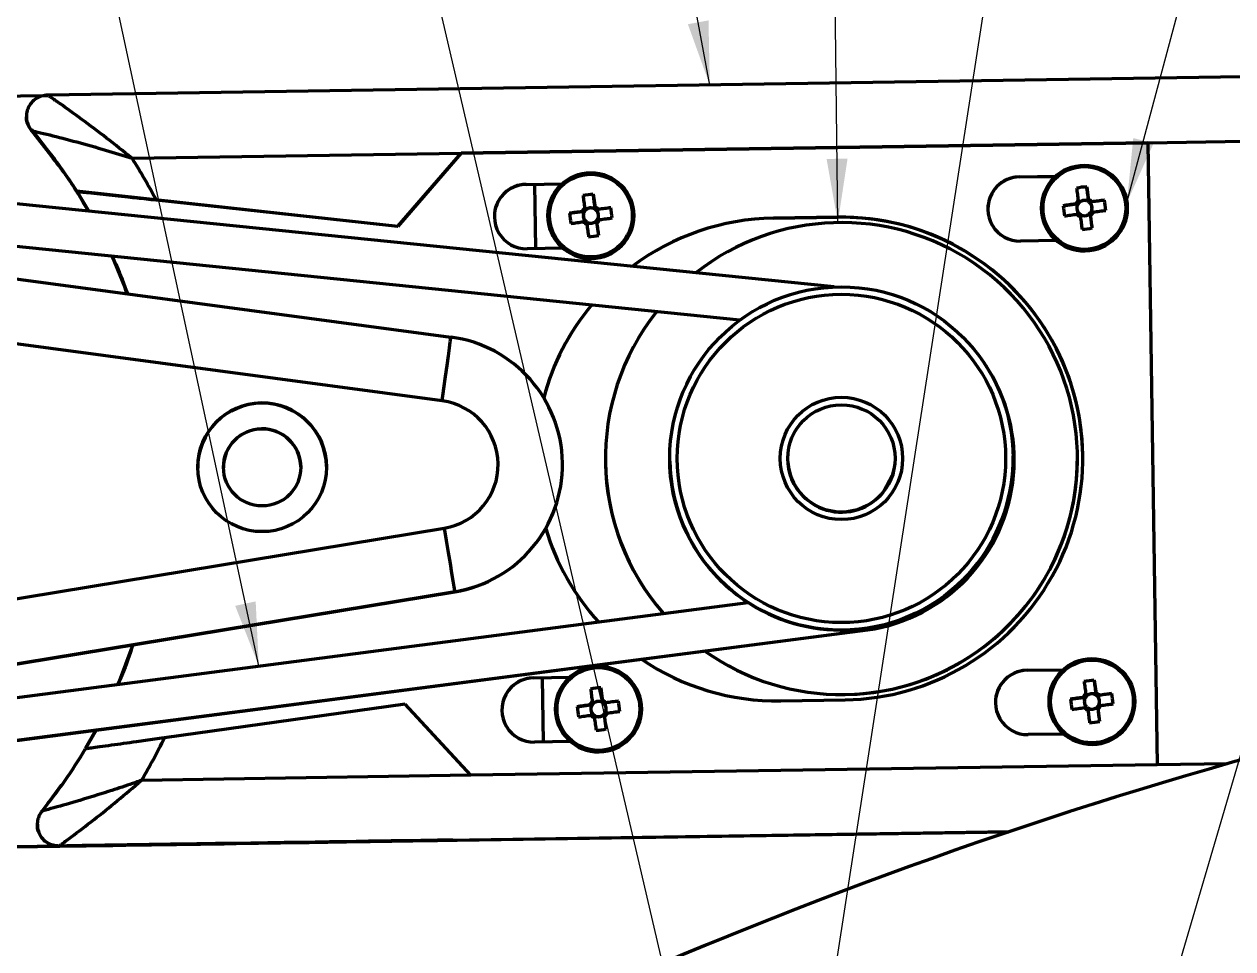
# Model space of a CAD drawing. Header units: millimetres. Extents: x -419 to 9215, y 1224 to 3301.
# Drawn here: x -194.7 to -132.1, y 1891.9 to 1939.8 of the extents above; entities that cross this region are included whole.
import ezdxf

# ---------------------------------------------------------------- set-up
doc = ezdxf.new("R2010")
doc.units = ezdxf.units.MM
doc.layers.add('0.3mm', color=240, linetype='Continuous', lineweight=30)
doc.layers.add('0.7mm', color=7, linetype='Continuous', lineweight=70)
doc.styles.get("Standard").update_dxf_attribs({"font": 'arial.ttf'})
doc.dimstyles.new('SLDDIMSTYLE0', dxfattribs={"dimtxt": 0.18, "dimasz": 3.302, "dimexe": 0, "dimexo": 0.0625, "dimgap": 0, "dimtad": 0, "dimtih": 1, "dimtoh": 1, "dimdec": 0, "dimrnd": 1e-09, "dimzin": 0, "dimdsep": 46, "dimtxsty": 'Standard', "dimsah": 1, "dimcen": 0.09, "dimadec": 0, "dimazin": 0, "dimtfac": 3.302, "dimtdec": 0, "dimtofl": 0, "dimtmove": 0, "dimatfit": 3, "dimfxl": 1, "dimfrac": 2, "dimtolj": 1, "dimtzin": 0, "dimarcsym": 0})

msp = doc.modelspace()

# ---------------------------------------------------------------- linework, layer by layer
at = {"layer": '0.7mm', "color": 7, "linetype": 'Continuous', "lineweight": 70}
for p, q in [((-124.922, 1937.145), (-193.506, 1936.097)), ((-207.211, 1935.877), (-193.506, 1936.086)), ((-194.6, 1934.969), (-194.6, 1934.968)), ((-194.6, 1934.959), (-194.6, 1934.958)), ((-194.34, 1934.337), (-193.275, 1932.949)), ((-194.331, 1934.251), (-194.33, 1934.269)), ((-194.331, 1934.26), (-194.331, 1934.261)), ((-194.331, 1934.25), (-194.331, 1934.251)), ((-136.536, 1933.635), (-124.871, 1933.813)), ((-172.088, 1933.091), (-136.536, 1933.635)), ((-136.536, 1933.634), (-172.088, 1933.09)), ((-136.536, 1933.635), (-136.044, 1901.417)), ((-193.275, 1932.949), (-193.127, 1932.757)), ((-189.131, 1932.831), (-172.088, 1933.091)), ((-175.363, 1929.303), (-172.088, 1933.091)), ((-172.088, 1933.09), (-175.363, 1929.302)), ((-172.088, 1933.09), (-172.088, 1933.091)), ((-152.778, 1926.163), (-213.681, 1932.354)), ((-168.729, 1931.474), (-166.866, 1931.503)), ((-168.729, 1931.473), (-166.868, 1931.501)), ((-168.729, 1931.474), (-168.729, 1931.473)), ((-168.285, 1931.48), (-168.234, 1928.148)), ((-143.177, 1931.865), (-141.314, 1931.894)), ((-143.177, 1931.864), (-141.315, 1931.892)), ((-143.177, 1931.865), (-143.177, 1931.864)), ((-139.697, 1931.354), (-139.604, 1930.662)), ((-175.363, 1929.302), (-191.994, 1931.119)), ((-191.994, 1931.119), (-191.994, 1931.119)), ((-191.994, 1931.119), (-191.366, 1930.086)), ((-165.249, 1930.963), (-165.157, 1930.271)), ((-187.881, 1930.671), (-175.363, 1929.303)), ((-166.475, 1929.981), (-165.783, 1930.073)), ((-165.783, 1930.073), (-165.695, 1930.085)), ((-165.783, 1930.073), (-165.762, 1929.915)), ((-165.528, 1930.221), (-165.685, 1930.2)), ((-165.157, 1930.271), (-165.314, 1930.25)), ((-165.157, 1930.271), (-165.145, 1930.183)), ((-165.117, 1930.162), (-165.029, 1930.174)), ((-164.338, 1930.266), (-165.029, 1930.174)), ((-165.008, 1930.016), (-165.029, 1930.174)), ((-142.04, 1930.216), (-142.04, 1930.216)), ((-140.922, 1930.372), (-140.23, 1930.464)), ((-140.23, 1930.464), (-140.142, 1930.475)), ((-140.23, 1930.464), (-140.209, 1930.306)), ((-140.181, 1930.093), (-140.16, 1929.935)), ((-139.975, 1930.612), (-140.133, 1930.591)), ((-139.604, 1930.662), (-139.762, 1930.641)), ((-139.604, 1930.662), (-139.592, 1930.574)), ((-139.565, 1930.553), (-139.477, 1930.564)), ((-138.785, 1930.657), (-139.477, 1930.564)), ((-139.456, 1930.407), (-139.477, 1930.564)), ((-139.406, 1930.036), (-139.427, 1930.193)), ((-137.596, 1930.284), (-137.596, 1930.284)), ((-157.664, 1924.444), (-209.41, 1929.704)), ((-157.666, 1924.443), (-209.404, 1929.702)), ((-167.593, 1929.825), (-167.593, 1929.825)), ((-165.733, 1929.702), (-165.712, 1929.544)), ((-165.585, 1929.447), (-165.427, 1929.468)), ((-165.214, 1929.497), (-165.056, 1929.518)), ((-165.068, 1929.605), (-165.056, 1929.518)), ((-164.964, 1928.826), (-165.056, 1929.518)), ((-164.959, 1929.645), (-164.98, 1929.802)), ((-163.149, 1929.893), (-163.149, 1929.893)), ((-152.59, 1929.777), (-155.923, 1929.726)), ((-155.923, 1929.724), (-152.59, 1929.775)), ((-155.923, 1929.726), (-155.923, 1929.724)), ((-152.59, 1929.777), (-152.59, 1929.775)), ((-140.032, 1929.838), (-139.875, 1929.859)), ((-139.661, 1929.887), (-139.504, 1929.908)), ((-139.515, 1929.996), (-139.504, 1929.908)), ((-139.411, 1929.217), (-139.504, 1929.908)), ((-175.363, 1929.302), (-175.363, 1929.303)), ((-141.262, 1928.561), (-143.126, 1928.532)), ((-202.918, 1927.622), (-172.623, 1923.567)), ((-190.158, 1927.745), (-189.36, 1925.807)), ((-166.815, 1928.17), (-168.678, 1928.141)), ((-173.066, 1920.264), (-203.27, 1924.307)), ((-160.334, 1921.29), (-160.334, 1921.29)), ((-155.177, 1917.24), (-155.162, 1917.573)), ((-166.842, 1917.057), (-166.842, 1917.061)), ((-164.62, 1917.09), (-164.62, 1917.09)), ((-161.287, 1917.147), (-161.287, 1917.144)), ((-155.177, 1917.24), (-155.177, 1917.24)), ((-149.622, 1917.325), (-149.622, 1917.325)), ((-143.511, 1917.416), (-143.511, 1917.418)), ((-143.486, 1916.399), (-143.451, 1917.326)), ((-143.451, 1917.326), (-143.451, 1917.328)), ((-140.178, 1917.463), (-140.178, 1917.464)), ((-143.486, 1916.401), (-143.486, 1916.399)), ((-203.031, 1908.707), (-172.965, 1913.671)), ((-172.422, 1910.382), (-202.579, 1905.402)), ((-202.579, 1905.398), (-172.422, 1910.378)), ((-172.422, 1910.378), (-172.422, 1910.382)), ((-210.225, 1902.948), (-157.238, 1909.824)), ((-212.958, 1900.37), (-151.049, 1908.404)), ((-212.958, 1900.368), (-151.049, 1908.402)), ((-151.049, 1908.404), (-151.049, 1908.402)), ((-189.081, 1907.627), (-189.849, 1905.592)), ((-142.786, 1906.313), (-140.923, 1906.341)), ((-142.786, 1906.311), (-140.925, 1906.339)), ((-142.786, 1906.313), (-142.786, 1906.311)), ((-168.339, 1905.922), (-166.476, 1905.95)), ((-168.339, 1905.92), (-166.477, 1905.949)), ((-168.339, 1905.922), (-168.339, 1905.92)), ((-167.894, 1905.927), (-167.843, 1902.596)), ((-139.306, 1905.801), (-139.214, 1905.109)), ((-164.858, 1905.411), (-164.766, 1904.718)), ((-152.212, 1905.056), (-152.212, 1905.056)), ((-139.585, 1905.06), (-139.742, 1905.038)), ((-139.214, 1905.109), (-139.371, 1905.088)), ((-139.214, 1905.109), (-139.202, 1905.021)), ((-138.394, 1905.105), (-139.086, 1905.012)), ((-174.985, 1904.559), (-187.455, 1902.81)), ((-171.595, 1900.873), (-174.985, 1904.559)), ((-166.084, 1904.428), (-165.392, 1904.52)), ((-165.392, 1904.52), (-165.304, 1904.532)), ((-165.392, 1904.52), (-165.371, 1904.363)), ((-165.137, 1904.669), (-165.295, 1904.648)), ((-164.766, 1904.718), (-164.924, 1904.697)), ((-164.766, 1904.718), (-164.754, 1904.631)), ((-164.727, 1904.609), (-164.639, 1904.621)), ((-163.947, 1904.714), (-164.639, 1904.621)), ((-164.618, 1904.464), (-164.639, 1904.621)), ((-155.541, 1904.728), (-152.208, 1904.779)), ((-141.65, 1904.663), (-141.65, 1904.663)), ((-140.531, 1904.819), (-139.84, 1904.911)), ((-139.84, 1904.911), (-139.752, 1904.923)), ((-139.84, 1904.911), (-139.818, 1904.754)), ((-139.79, 1904.54), (-139.769, 1904.382)), ((-139.174, 1905), (-139.086, 1905.012)), ((-139.125, 1904.444), (-139.113, 1904.356)), ((-139.065, 1904.854), (-139.086, 1905.012)), ((-139.016, 1904.483), (-139.037, 1904.641)), ((-137.206, 1904.731), (-137.206, 1904.731)), ((-167.202, 1904.273), (-167.202, 1904.272)), ((-165.343, 1904.149), (-165.321, 1903.992)), ((-165.194, 1903.894), (-165.037, 1903.915)), ((-164.823, 1903.944), (-164.665, 1903.965)), ((-164.677, 1904.053), (-164.665, 1903.965)), ((-164.573, 1903.274), (-164.665, 1903.965)), ((-164.568, 1904.092), (-164.589, 1904.25)), ((-162.758, 1904.34), (-162.758, 1904.341)), ((-139.642, 1904.285), (-139.484, 1904.306)), ((-139.27, 1904.335), (-139.113, 1904.356)), ((-139.021, 1903.664), (-139.113, 1904.356)), ((-191.016, 1903.216), (-191.557, 1902.282)), ((-190.991, 1903.219), (-191.552, 1902.233)), ((-166.424, 1902.617), (-168.288, 1902.589)), ((-140.872, 1903.008), (-142.735, 1902.98)), ((-136.044, 1901.417), (-171.595, 1900.873)), ((-171.595, 1900.873), (-188.639, 1900.612)), ((-194.039, 1898.306), (-194.039, 1898.306)), ((-194.039, 1898.296), (-194.039, 1898.296)), ((-194.039, 1898.296), (-194.037, 1898.239)), ((-201.317, 1897.073), (-143.727, 1897.953)), ((-192.911, 1897.212), (-143.693, 1897.965)), ((-192.911, 1897.202), (-201.316, 1897.074)), ((-192.911, 1897.212), (-192.911, 1897.212)), ((-192.911, 1897.202), (-192.911, 1897.202))]:
    msp.add_line(p, q, dxfattribs=at)
at = {"layer": '0.7mm', "color": 8, "linetype": 'Continuous', "lineweight": 70}
for p, q in [((-193.301, 1932.929), (-194.331, 1934.26)), ((-143.554, 1916.4), (-143.486, 1916.401)), ((-152.357, 1914.505), (-152.357, 1914.505)), ((-151.072, 1908.491), (-151.049, 1908.404)), ((-132.412, 1901.472), (-136.044, 1901.417)), ((-192.807, 1900.37), (-193.792, 1899.012))]:
    msp.add_line(p, q, dxfattribs=at)
at = {"layer": '0.7mm', "color": 7, "linetype": 'Continuous', "lineweight": 70, "flags": 128}
for points in [[(-139.61, 1930.708), (-139.621, 1930.79), (-139.632, 1930.872), (-139.643, 1930.953), (-139.654, 1931.034), (-139.665, 1931.115), (-139.675, 1931.195), (-139.686, 1931.275), (-139.697, 1931.354)], [(-165.778, 1930.893), (-165.767, 1930.813), (-165.757, 1930.734), (-165.746, 1930.654), (-165.735, 1930.573), (-165.724, 1930.492), (-165.713, 1930.41), (-165.703, 1930.329), (-165.692, 1930.247)], [(-165.163, 1930.317), (-165.174, 1930.399), (-165.185, 1930.481), (-165.196, 1930.562), (-165.207, 1930.644), (-165.217, 1930.724), (-165.228, 1930.804), (-165.239, 1930.884), (-165.249, 1930.963)], [(-140.225, 1931.283), (-140.215, 1931.204), (-140.204, 1931.124), (-140.193, 1931.044), (-140.183, 1930.964), (-140.172, 1930.883), (-140.161, 1930.801), (-140.15, 1930.719), (-140.139, 1930.637)], [(-165.829, 1930.067), (-165.911, 1930.056), (-165.992, 1930.045), (-166.074, 1930.035), (-166.155, 1930.024), (-166.236, 1930.013), (-166.316, 1930.002), (-166.395, 1929.992), (-166.475, 1929.981)], [(-164.338, 1930.266), (-164.417, 1930.256), (-164.496, 1930.245), (-164.577, 1930.234), (-164.657, 1930.224), (-164.738, 1930.213), (-164.82, 1930.202), (-164.902, 1930.191), (-164.984, 1930.18)], [(-140.276, 1930.458), (-140.358, 1930.447), (-140.44, 1930.436), (-140.521, 1930.425), (-140.602, 1930.414), (-140.683, 1930.404), (-140.763, 1930.393), (-140.843, 1930.382), (-140.922, 1930.372)], [(-138.785, 1930.657), (-138.864, 1930.647), (-138.944, 1930.636), (-139.024, 1930.625), (-139.105, 1930.614), (-139.186, 1930.604), (-139.267, 1930.593), (-139.349, 1930.582), (-139.431, 1930.571)], [(-139.36, 1930.042), (-139.278, 1930.053), (-139.197, 1930.064), (-139.115, 1930.075), (-139.034, 1930.086), (-138.953, 1930.097), (-138.873, 1930.107), (-138.794, 1930.118), (-138.714, 1930.128)], [(-166.404, 1929.452), (-166.325, 1929.463), (-166.245, 1929.474), (-166.165, 1929.484), (-166.084, 1929.495), (-166.003, 1929.506), (-165.922, 1929.517), (-165.84, 1929.528), (-165.758, 1929.539)], [(-164.964, 1928.826), (-164.974, 1928.905), (-164.985, 1928.985), (-164.996, 1929.065), (-165.006, 1929.146), (-165.017, 1929.227), (-165.028, 1929.308), (-165.039, 1929.39), (-165.05, 1929.472)], [(-164.913, 1929.652), (-164.831, 1929.662), (-164.749, 1929.673), (-164.668, 1929.684), (-164.587, 1929.695), (-164.506, 1929.706), (-164.426, 1929.717), (-164.346, 1929.727), (-164.267, 1929.738)], [(-140.851, 1929.843), (-140.772, 1929.854), (-140.693, 1929.864), (-140.612, 1929.875), (-140.532, 1929.886), (-140.451, 1929.897), (-140.369, 1929.907), (-140.288, 1929.918), (-140.205, 1929.929)], [(-140.026, 1929.792), (-140.015, 1929.71), (-140.004, 1929.628), (-139.993, 1929.547), (-139.983, 1929.466), (-139.972, 1929.385), (-139.961, 1929.305), (-139.95, 1929.225), (-139.94, 1929.146)], [(-139.411, 1929.217), (-139.422, 1929.296), (-139.432, 1929.376), (-139.443, 1929.456), (-139.454, 1929.537), (-139.465, 1929.618), (-139.476, 1929.699), (-139.487, 1929.781), (-139.497, 1929.863)], [(-165.579, 1929.402), (-165.568, 1929.32), (-165.557, 1929.238), (-165.546, 1929.156), (-165.535, 1929.075), (-165.524, 1928.995), (-165.514, 1928.914), (-165.503, 1928.835), (-165.492, 1928.756)], [(-173.066, 1920.264), (-172.979, 1920.909), (-172.896, 1921.528), (-172.82, 1922.1), (-172.753, 1922.6), (-172.698, 1923.011), (-172.657, 1923.316), (-172.632, 1923.504), (-172.623, 1923.567)], [(-149.661, 1916.817), (-149.767, 1916.394), (-150.199, 1915.587)], [(-172.965, 1913.671), (-172.859, 1913.03), (-172.757, 1912.413), (-172.663, 1911.844), (-172.581, 1911.346), (-172.513, 1910.937), (-172.463, 1910.632), (-172.432, 1910.445), (-172.422, 1910.382)], [(-139.835, 1905.731), (-139.824, 1905.652), (-139.813, 1905.572), (-139.803, 1905.492), (-139.792, 1905.411), (-139.781, 1905.33), (-139.77, 1905.249), (-139.759, 1905.167), (-139.748, 1905.085)], [(-139.22, 1905.155), (-139.231, 1905.237), (-139.242, 1905.319), (-139.252, 1905.401), (-139.263, 1905.482), (-139.274, 1905.562), (-139.285, 1905.642), (-139.295, 1905.722), (-139.306, 1905.801)], [(-165.387, 1905.34), (-165.377, 1905.261), (-165.366, 1905.181), (-165.355, 1905.101), (-165.344, 1905.02), (-165.334, 1904.939), (-165.323, 1904.858), (-165.312, 1904.776), (-165.301, 1904.694)], [(-164.772, 1904.765), (-164.783, 1904.847), (-164.794, 1904.928), (-164.805, 1905.01), (-164.816, 1905.091), (-164.827, 1905.172), (-164.837, 1905.252), (-164.848, 1905.331), (-164.858, 1905.411)], [(-138.394, 1905.105), (-138.473, 1905.094), (-138.553, 1905.083), (-138.633, 1905.073), (-138.714, 1905.062), (-138.795, 1905.051), (-138.877, 1905.04), (-138.958, 1905.029), (-139.04, 1905.018)], [(-165.438, 1904.515), (-165.52, 1904.504), (-165.602, 1904.493), (-165.683, 1904.482), (-165.764, 1904.471), (-165.845, 1904.46), (-165.925, 1904.45), (-166.005, 1904.439), (-166.084, 1904.428)], [(-163.947, 1904.714), (-164.026, 1904.703), (-164.106, 1904.693), (-164.186, 1904.682), (-164.267, 1904.671), (-164.348, 1904.66), (-164.429, 1904.649), (-164.511, 1904.639), (-164.593, 1904.628)], [(-139.885, 1904.905), (-139.967, 1904.894), (-140.049, 1904.884), (-140.131, 1904.873), (-140.212, 1904.862), (-140.292, 1904.851), (-140.373, 1904.84), (-140.452, 1904.83), (-140.531, 1904.819)], [(-138.97, 1904.49), (-138.888, 1904.501), (-138.806, 1904.512), (-138.724, 1904.522), (-138.643, 1904.533), (-138.563, 1904.544), (-138.483, 1904.555), (-138.403, 1904.565), (-138.324, 1904.576)], [(-166.013, 1903.9), (-165.934, 1903.91), (-165.854, 1903.921), (-165.774, 1903.932), (-165.694, 1903.942), (-165.613, 1903.953), (-165.531, 1903.964), (-165.449, 1903.975), (-165.367, 1903.986)], [(-165.188, 1903.849), (-165.177, 1903.767), (-165.166, 1903.685), (-165.155, 1903.604), (-165.144, 1903.523), (-165.134, 1903.442), (-165.123, 1903.362), (-165.112, 1903.282), (-165.102, 1903.203)], [(-164.573, 1903.274), (-164.584, 1903.353), (-164.594, 1903.432), (-164.605, 1903.513), (-164.616, 1903.593), (-164.627, 1903.674), (-164.637, 1903.756), (-164.648, 1903.838), (-164.659, 1903.92)], [(-164.522, 1904.099), (-164.44, 1904.11), (-164.358, 1904.121), (-164.277, 1904.132), (-164.196, 1904.142), (-164.115, 1904.153), (-164.035, 1904.164), (-163.955, 1904.175), (-163.876, 1904.185)], [(-140.461, 1904.29), (-140.382, 1904.301), (-140.302, 1904.312), (-140.222, 1904.322), (-140.141, 1904.333), (-140.06, 1904.344), (-139.979, 1904.355), (-139.897, 1904.366), (-139.815, 1904.377)], [(-139.635, 1904.24), (-139.624, 1904.158), (-139.614, 1904.076), (-139.603, 1903.994), (-139.592, 1903.913), (-139.581, 1903.833), (-139.57, 1903.753), (-139.56, 1903.673), (-139.549, 1903.594)], [(-139.021, 1903.664), (-139.031, 1903.743), (-139.042, 1903.823), (-139.052, 1903.903), (-139.063, 1903.984), (-139.074, 1904.065), (-139.085, 1904.146), (-139.096, 1904.228), (-139.107, 1904.31)], [(-193.343, 1897.282), (-193.222, 1897.242), (-192.911, 1897.202)]]:
    msp.add_lwpolyline(points, dxfattribs=at)
at = {"layer": '0.7mm', "color": 7, "linetype": 'Continuous', "lineweight": 70}
for centre, radius in [((-165.371, 1929.859), 2.222), ((-165.371, 1929.859), 2.143), ((-139.818, 1930.25), 2.222), ((-139.818, 1930.25), 2.143), ((-152.399, 1917.282), 8.889), ((-152.399, 1917.283), 8.5), ((-182.396, 1916.824), 3.333), ((-152.399, 1917.283), 3.167), ((-152.399, 1917.283), 2.778), ((-182.396, 1916.823), 2), ((-139.428, 1904.697), 2.222), ((-164.98, 1904.307), 2.222), ((-164.98, 1904.307), 2.143), ((-139.428, 1904.697), 2.143)]:
    msp.add_circle(centre, radius, dxfattribs=at)
for centre, radius, start, end in [((-215.17, 1916.319), 27.499, 32.56303, 40.72809), ((-215.17, 1916.32), 30.832, 27.74021, 32.37919), ((-168.704, 1929.808), 1.667, 90.87598, 270.87599), ((-168.704, 1929.806), 1.667, 90.87598, 180.87598), ((-143.151, 1930.199), 1.667, 90.87598, 270.87599), ((-143.151, 1930.197), 1.667, 90.87598, 180.87598), ((-138.921, 1923.532), 7.86, 95.66275, 99.55106), ((-164.474, 1923.141), 7.86, 95.66275, 99.55106), ((-139.818, 1930.25), 0.503, 39.63476, 65.57905), ((-165.371, 1929.859), 0.503, 129.63476, 155.57905), ((-165.371, 1929.859), 0.395, 145.14456, 171.77482), ((-165.371, 1929.859), 0.395, 140.06925, 145.14456), ((-165.371, 1929.859), 0.395, 113.43899, 140.06925), ((-165.371, 1929.859), 0.395, 81.77482, 113.43899), ((-165.371, 1929.859), 0.395, 55.14456, 81.77482), ((-165.371, 1929.859), 0.503, 39.63476, 65.57905), ((-165.371, 1929.859), 0.395, 50.06925, 55.14456), ((-165.371, 1929.859), 0.395, 23.43899, 50.06925), ((-172.093, 1928.962), 7.864, 5.66369, 9.55012), ((-139.818, 1930.25), 2.222, 180.87599, 0.87598), ((-133.095, 1931.148), 7.865, 185.66394, 189.54987), ((-139.818, 1930.25), 0.503, 129.63476, 155.57905), ((-139.818, 1930.25), 0.395, 171.77482, 203.43899), ((-139.818, 1930.25), 0.395, 145.14456, 171.77482), ((-139.818, 1930.25), 0.395, 203.43899, 230.06925), ((-139.818, 1930.25), 0.395, 140.06925, 145.14456), ((-139.818, 1930.25), 0.395, 113.43899, 140.06925), ((-139.818, 1930.25), 0.395, 81.77482, 113.43899), ((-139.818, 1930.25), 0.395, 55.14456, 81.77482), ((-139.818, 1930.25), 0.395, 50.06925, 55.14456), ((-139.818, 1930.25), 0.395, 23.43899, 50.06925), ((-139.818, 1930.25), 0.395, 325.14456, 351.77482), ((-139.818, 1930.25), 0.395, 351.77482, 23.43899), ((-146.54, 1929.352), 7.864, 5.66369, 9.55012), ((-165.371, 1929.859), 2.222, 180.87599, 0.87598), ((-158.648, 1930.757), 7.865, 185.66394, 189.54987), ((-165.371, 1929.859), 0.395, 171.77482, 203.43899), ((-165.371, 1929.859), 0.503, 219.63476, 245.57905), ((-165.371, 1929.859), 0.395, 203.43899, 230.06925), ((-165.371, 1929.859), 0.395, 230.06925, 235.14456), ((-165.371, 1929.859), 0.395, 235.14456, 261.77482), ((-165.371, 1929.859), 0.395, 261.77482, 293.43899), ((-165.371, 1929.859), 0.395, 293.43899, 320.06925), ((-165.371, 1929.859), 0.395, 320.06925, 325.14456), ((-165.371, 1929.859), 0.503, 309.63476, 335.57905), ((-165.371, 1929.859), 0.395, 325.14456, 351.77482), ((-165.371, 1929.859), 0.395, 351.77482, 23.43899), ((-155.732, 1917.227), 12.5, 90.87598, 126.87695), ((-155.732, 1917.225), 12.5, 90.87598, 126.86669), ((-152.399, 1917.277), 12.222, 270.87598, 128.12531), ((-152.399, 1917.278), 12.5, 270.87598, 90.87599), ((-152.399, 1917.276), 12.5, 0.87599, 90.87599), ((-139.818, 1930.25), 0.503, 219.63476, 245.57905), ((-139.818, 1930.25), 0.395, 230.06925, 235.14456), ((-139.818, 1930.25), 0.395, 235.14456, 261.77482), ((-139.818, 1930.25), 0.395, 261.77482, 293.43899), ((-139.818, 1930.25), 0.395, 293.43899, 320.06925), ((-139.818, 1930.25), 0.395, 320.06925, 325.14456), ((-139.818, 1930.25), 0.503, 309.63476, 335.57905), ((-166.269, 1936.586), 7.869, 275.66488, 279.54893), ((-140.717, 1936.977), 7.869, 275.66488, 279.54893), ((-155.732, 1917.227), 12.5, 140.23363, 165.15886), ((-155.732, 1917.225), 12.5, 140.22525, 165.15394), ((-152.399, 1917.277), 12.222, 141.53324, 221.02131), ((-173.508, 1916.959), 6.667, 279.3757, 82.37627), ((-152.331, 1917.192), 8.881, 354.88972, 33.3515), ((-182.396, 1916.823), 3.333, 0.87599, 180.87598), ((-173.508, 1916.96), 3.333, 279.3757, 82.37627), ((-182.396, 1916.819), 2, 0.87599, 180.87598), ((-173.508, 1916.955), 6.667, 279.3757, 0.87598), ((-152.399, 1917.276), 12.222, 180.87598, 221.01789), ((-152.399, 1917.28), 8.889, 180.87599, 322.39231), ((-152.399, 1917.282), 2.778, 185.52421, 322.39231), ((-152.399, 1917.276), 12.222, 270.87598, 0.87598), ((-152.399, 1917.28), 8.889, 322.39231, 0.87598), ((-152.399, 1917.278), 8.889, 182.70654, 236.99452), ((-152.331, 1917.192), 8.881, 278.3017, 354.88972), ((-152.331, 1917.19), 8.881, 278.3017, 354.88972), ((-155.732, 1917.227), 12.5, 196.57982, 222.27164), ((-152.384, 1917.302), 8.914, 221.61634, 243.14078), ((-152.399, 1917.276), 12.222, 234.63725, 270.87598), ((-152.399, 1917.277), 12.222, 234.64144, 270.87598), ((-155.732, 1917.227), 12.5, 235.83891, 270.87598), ((-142.76, 1904.646), 1.667, 90.87598, 270.87599), ((-142.76, 1904.645), 1.667, 90.87598, 180.87598), ((-168.313, 1904.255), 1.667, 90.87598, 270.87599), ((-168.313, 1904.254), 1.667, 90.87598, 180.87598), ((-138.53, 1897.979), 7.86, 95.66275, 99.55106), ((-164.083, 1897.589), 7.86, 95.66275, 99.55106), ((-139.428, 1904.698), 0.503, 129.63476, 155.57905), ((-139.428, 1904.697), 0.395, 113.43899, 140.06925), ((-139.428, 1904.697), 0.395, 81.77482, 113.43899), ((-139.428, 1904.697), 0.395, 55.14456, 81.77482), ((-139.428, 1904.698), 0.503, 39.63476, 65.57905), ((-139.428, 1904.697), 0.395, 50.06925, 55.14456), ((-146.15, 1903.8), 7.864, 5.66369, 9.55012), ((-158.257, 1905.205), 7.865, 185.66394, 189.54987), ((-164.98, 1904.307), 0.503, 129.63476, 155.57905), ((-164.98, 1904.306), 0.395, 145.14456, 171.77482), ((-164.98, 1904.306), 0.395, 140.06925, 145.14456), ((-164.98, 1904.306), 0.395, 113.43899, 140.06925), ((-164.98, 1904.306), 0.395, 81.77482, 113.43899), ((-164.98, 1904.306), 0.395, 55.14456, 81.77482), ((-164.98, 1904.307), 0.503, 39.63476, 65.57905), ((-164.98, 1904.306), 0.395, 50.06925, 55.14456), ((-164.98, 1904.306), 0.395, 23.43899, 50.06925), ((-164.98, 1904.306), 0.395, 351.77482, 23.43899), ((-171.702, 1903.409), 7.864, 5.66369, 9.55012), ((-139.428, 1904.697), 2.222, 180.87599, 0.87598), ((-132.705, 1905.595), 7.865, 185.66394, 189.54987), ((-139.428, 1904.697), 0.395, 171.77482, 203.43899), ((-139.428, 1904.697), 0.395, 145.14456, 171.77482), ((-139.428, 1904.697), 0.395, 203.43899, 230.06925), ((-139.428, 1904.697), 0.395, 140.06925, 145.14456), ((-139.428, 1904.697), 0.395, 230.06925, 235.14456), ((-139.428, 1904.697), 0.395, 293.43899, 320.06925), ((-139.428, 1904.697), 0.395, 23.43899, 50.06925), ((-139.428, 1904.697), 0.395, 320.06925, 325.14456), ((-139.428, 1904.698), 0.503, 309.63476, 335.57905), ((-139.428, 1904.697), 0.395, 325.14456, 351.77482), ((-139.428, 1904.697), 0.395, 351.77482, 23.43899), ((-63.487, 1659.878), 251.233, 103.56492, 121.90724), ((-164.98, 1904.306), 2.222, 180.87599, 0.87598), ((-164.98, 1904.306), 0.395, 171.77482, 203.43899), ((-164.98, 1904.307), 0.503, 219.63476, 245.57905), ((-164.98, 1904.306), 0.395, 203.43899, 230.06925), ((-164.98, 1904.306), 0.395, 230.06925, 235.14456), ((-164.98, 1904.306), 0.395, 235.14456, 261.77482), ((-164.98, 1904.306), 0.395, 261.77482, 293.43899), ((-164.98, 1904.306), 0.395, 293.43899, 320.06925), ((-164.98, 1904.306), 0.395, 320.06925, 325.14456), ((-164.98, 1904.307), 0.503, 309.63476, 335.57905), ((-164.98, 1904.306), 0.395, 325.14456, 351.77482), ((-139.428, 1904.698), 0.503, 219.63476, 245.57905), ((-139.428, 1904.697), 0.395, 235.14456, 261.77482), ((-139.428, 1904.697), 0.395, 261.77482, 293.43899), ((-165.878, 1911.034), 7.869, 275.66488, 279.54893), ((-140.326, 1911.424), 7.869, 275.66488, 279.54893), ((-215.17, 1916.32), 30.832, 329.37278, 334.01176), ((-215.17, 1916.319), 27.499, 321.02388, 329.18893)]:
    msp.add_arc(centre, radius, start, end, dxfattribs=at)
for centre, major_axis, ratio, start_param, end_param in [((-165.377, 1929.907), (-0.045, 0.346), 0.989574, 5.968699, 6.603832), ((-139.867, 1930.243), (0.347, 0.036), 0.990165, 2.851738, 3.48687), ((-139.825, 1930.298), (-0.045, 0.346), 0.989574, 5.968699, 6.603832), ((-139.77, 1930.256), (0.344, 0.056), 0.990037, 5.938269, 6.573402), ((-165.419, 1929.852), (0.347, 0.036), 0.990165, 2.851738, 3.48687), ((-165.364, 1929.81), (-0.047, 0.345), 0.990658, 2.820582, 3.455715), ((-165.322, 1929.865), (0.344, 0.056), 0.990037, 5.938269, 6.573402), ((-139.812, 1930.201), (-0.047, 0.345), 0.990658, 2.820582, 3.455715), ((-139.434, 1904.745), (-0.045, 0.346), 0.989574, 5.968699, 6.603832), ((-164.987, 1904.355), (-0.045, 0.346), 0.989574, 5.968699, 6.603832), ((-164.932, 1904.313), (0.344, 0.056), 0.990037, 5.938269, 6.573402), ((-139.476, 1904.69), (0.347, 0.036), 0.990165, 2.851738, 3.48687), ((-139.379, 1904.703), (0.344, 0.056), 0.990037, 5.938269, 6.573402), ((-165.029, 1904.3), (0.347, 0.036), 0.990165, 2.851738, 3.48687), ((-164.974, 1904.258), (-0.047, 0.345), 0.990658, 2.820582, 3.455715), ((-139.421, 1904.648), (-0.047, 0.345), 0.990658, 2.820582, 3.455715), ((-197.652, 1897.135), (25.139, 0.384), 0.000194, 0.422464, 1.123092)]:
    msp.add_ellipse(centre, major_axis=major_axis, ratio=ratio, start_param=start_param, end_param=end_param, dxfattribs=at)
at = {"layer": '0.7mm', "color": 8, "linetype": 'Continuous', "lineweight": 70}
for start_param, end_param in [(4.902441, 6.70565), (1.123092, 1.380744)]:
    msp.add_ellipse((-197.652, 1897.135), major_axis=(25.139, 0.384), ratio=0.000194, start_param=start_param, end_param=end_param, dxfattribs=at)
at = {"layer": '0.7mm', "color": 7, "linetype": 'Continuous', "lineweight": 70}
for points in [[(-193.506, 1936.097), (-193.611, 1936.087), (-193.82, 1936.066), (-194.108, 1935.926), (-194.346, 1935.716), (-194.515, 1935.447), (-194.608, 1935.141), (-194.595, 1934.931), (-194.588, 1934.826)], [(-193.792, 1899.022), (-193.851, 1898.935), (-193.969, 1898.761), (-194.05, 1898.45), (-194.032, 1898.241), (-194.023, 1898.136)]]:
    msp.add_open_spline(points, degree=3, dxfattribs=at)
for points, knots in [([(-189.131, 1932.831), (-189.571, 1933.184), (-190.452, 1933.89), (-191.737, 1934.857), (-192.747, 1935.577), (-193.279, 1935.944), (-193.476, 1936.078), (-193.496, 1936.09), (-193.506, 1936.097)], [0, 0, 0, 0, 0.242543, 0.485556, 0.723436, 0.8618, 0.932818, 1, 1, 1, 1]), ([(-194.331, 1934.26), (-194.392, 1934.346), (-194.514, 1934.516), (-194.596, 1934.768), (-194.59, 1934.921), (-194.589, 1934.968)], [0, 0, 0, 0, 0.407318, 0.814637, 1, 1, 1, 1]), ([(-194.331, 1934.261), (-194.321, 1934.258), (-194.301, 1934.253), (-194.082, 1934.2), (-193.44, 1934.05), (-192.212, 1933.737), (-190.74, 1933.325), (-189.7, 1933.013), (-189.185, 1932.848), (-189.131, 1932.831)], [0, 0, 0, 0, 0.063699, 0.131183, 0.283947, 0.528946, 0.764722, 0.975692, 1, 1, 1, 1]), ([(-191.394, 1930.089), (-191.754, 1930.721), (-192.296, 1931.672), (-193.049, 1932.614), (-193.301, 1932.929)], [0, 0, 0, 0, 0.6656419, 1, 1, 1, 1]), ([(-191.994, 1931.119), (-191.978, 1931.117), (-191.945, 1931.111), (-191.681, 1931.079), (-191.249, 1931.036), (-190.49, 1930.956), (-189.499, 1930.846), (-188.539, 1930.745), (-188.05, 1930.69), (-187.881, 1930.671)], [0, 0, 0, 0, 0.108577, 0.226289, 0.355423, 0.497991, 0.747868, 0.913169, 1, 1, 1, 1]), ([(-139.592, 1930.574), (-139.594, 1930.588), (-139.6, 1930.629), (-139.606, 1930.673), (-139.61, 1930.703), (-139.61, 1930.708)], [0, 0, 0, 0, 0.290537, 0.88255, 1, 1, 1, 1]), ([(-165.695, 1930.085), (-165.709, 1930.083), (-165.75, 1930.077), (-165.794, 1930.072), (-165.824, 1930.068), (-165.829, 1930.067)], [0, 0, 0, 0, 0.290537, 0.88255, 1, 1, 1, 1]), ([(-165.692, 1930.247), (-165.691, 1930.242), (-165.687, 1930.212), (-165.681, 1930.168), (-165.676, 1930.126), (-165.674, 1930.113)], [0, 0, 0, 0, 0.11745, 0.709463, 1, 1, 1, 1]), ([(-165.145, 1930.183), (-165.147, 1930.197), (-165.152, 1930.239), (-165.158, 1930.282), (-165.162, 1930.312), (-165.163, 1930.317)], [0, 0, 0, 0, 0.290537, 0.88255, 1, 1, 1, 1]), ([(-164.984, 1930.18), (-164.989, 1930.179), (-165.018, 1930.175), (-165.062, 1930.169), (-165.104, 1930.164), (-165.117, 1930.162)], [0, 0, 0, 0, 0.11745, 0.709463, 1, 1, 1, 1]), ([(-140.142, 1930.475), (-140.156, 1930.474), (-140.198, 1930.468), (-140.241, 1930.463), (-140.271, 1930.459), (-140.276, 1930.458)], [0, 0, 0, 0, 0.290537, 0.88255, 1, 1, 1, 1]), ([(-140.139, 1930.637), (-140.138, 1930.632), (-140.134, 1930.602), (-140.129, 1930.559), (-140.123, 1930.517), (-140.121, 1930.503)], [0, 0, 0, 0, 0.11745, 0.709463, 1, 1, 1, 1]), ([(-139.431, 1930.571), (-139.436, 1930.57), (-139.466, 1930.566), (-139.509, 1930.56), (-139.551, 1930.554), (-139.565, 1930.553)], [0, 0, 0, 0, 0.11745, 0.709463, 1, 1, 1, 1]), ([(-165.758, 1929.539), (-165.753, 1929.539), (-165.723, 1929.543), (-165.68, 1929.549), (-165.638, 1929.554), (-165.624, 1929.556)], [0, 0, 0, 0, 0.11745, 0.709463, 1, 1, 1, 1]), ([(-165.597, 1929.535), (-165.595, 1929.521), (-165.589, 1929.479), (-165.583, 1929.436), (-165.579, 1929.406), (-165.579, 1929.402)], [0, 0, 0, 0, 0.290537, 0.88255, 1, 1, 1, 1]), ([(-165.05, 1929.472), (-165.051, 1929.477), (-165.055, 1929.507), (-165.061, 1929.55), (-165.066, 1929.592), (-165.068, 1929.605)], [0, 0, 0, 0, 0.11745, 0.709463, 1, 1, 1, 1]), ([(-165.047, 1929.633), (-165.033, 1929.635), (-164.991, 1929.641), (-164.948, 1929.647), (-164.918, 1929.651), (-164.913, 1929.652)], [0, 0, 0, 0, 0.290537, 0.88255, 1, 1, 1, 1]), ([(-140.205, 1929.929), (-140.201, 1929.93), (-140.171, 1929.934), (-140.127, 1929.94), (-140.086, 1929.945), (-140.072, 1929.947)], [0, 0, 0, 0, 0.11745, 0.709463, 1, 1, 1, 1]), ([(-140.044, 1929.926), (-140.042, 1929.912), (-140.037, 1929.87), (-140.031, 1929.827), (-140.027, 1929.797), (-140.026, 1929.792)], [0, 0, 0, 0, 0.290537, 0.88255, 1, 1, 1, 1]), ([(-139.497, 1929.863), (-139.498, 1929.868), (-139.502, 1929.898), (-139.508, 1929.941), (-139.514, 1929.982), (-139.515, 1929.996)], [0, 0, 0, 0, 0.11745, 0.709463, 1, 1, 1, 1]), ([(-139.494, 1930.024), (-139.48, 1930.026), (-139.439, 1930.032), (-139.395, 1930.037), (-139.365, 1930.042), (-139.36, 1930.042)], [0, 0, 0, 0, 0.290537, 0.88255, 1, 1, 1, 1]), ([(-189.381, 1925.81), (-189.549, 1926.301), (-189.757, 1926.91), (-190.109, 1927.612), (-190.178, 1927.748)], [0, 0, 0, 0, 0.806293, 1, 1, 1, 1]), ([(-189.098, 1907.624), (-189.252, 1907.123), (-189.45, 1906.485), (-189.793, 1905.748), (-189.867, 1905.59)], [0, 0, 0, 0, 0.7857017, 1, 1, 1, 1]), ([(-139.748, 1905.085), (-139.748, 1905.08), (-139.744, 1905.05), (-139.738, 1905.006), (-139.732, 1904.964), (-139.73, 1904.951)], [0, 0, 0, 0, 0.11745, 0.709463, 1, 1, 1, 1]), ([(-139.202, 1905.021), (-139.204, 1905.035), (-139.209, 1905.077), (-139.215, 1905.12), (-139.219, 1905.15), (-139.22, 1905.155)], [0, 0, 0, 0, 0.290537, 0.88255, 1, 1, 1, 1]), ([(-139.04, 1905.018), (-139.045, 1905.018), (-139.075, 1905.013), (-139.119, 1905.008), (-139.16, 1905.002), (-139.174, 1905)], [0, 0, 0, 0, 0.11745, 0.709463, 1, 1, 1, 1]), ([(-165.304, 1904.532), (-165.318, 1904.53), (-165.36, 1904.525), (-165.403, 1904.519), (-165.433, 1904.515), (-165.438, 1904.515)], [0, 0, 0, 0, 0.290537, 0.88255, 1, 1, 1, 1]), ([(-165.301, 1904.694), (-165.3, 1904.689), (-165.296, 1904.659), (-165.29, 1904.616), (-165.285, 1904.574), (-165.283, 1904.56)], [0, 0, 0, 0, 0.11745, 0.709463, 1, 1, 1, 1]), ([(-164.754, 1904.631), (-164.756, 1904.644), (-164.762, 1904.686), (-164.768, 1904.73), (-164.772, 1904.76), (-164.772, 1904.765)], [0, 0, 0, 0, 0.290537, 0.88255, 1, 1, 1, 1]), ([(-164.593, 1904.628), (-164.598, 1904.627), (-164.628, 1904.623), (-164.671, 1904.617), (-164.713, 1904.611), (-164.727, 1904.609)], [0, 0, 0, 0, 0.11745, 0.709463, 1, 1, 1, 1]), ([(-139.752, 1904.923), (-139.765, 1904.921), (-139.807, 1904.916), (-139.85, 1904.91), (-139.88, 1904.906), (-139.885, 1904.905)], [0, 0, 0, 0, 0.290537, 0.88255, 1, 1, 1, 1]), ([(-139.815, 1904.377), (-139.81, 1904.377), (-139.78, 1904.381), (-139.737, 1904.387), (-139.695, 1904.392), (-139.681, 1904.394)], [0, 0, 0, 0, 0.11745, 0.709463, 1, 1, 1, 1]), ([(-139.107, 1904.31), (-139.107, 1904.315), (-139.111, 1904.345), (-139.117, 1904.388), (-139.123, 1904.43), (-139.125, 1904.444)], [0, 0, 0, 0, 0.11745, 0.709463, 1, 1, 1, 1]), ([(-139.103, 1904.471), (-139.09, 1904.473), (-139.048, 1904.479), (-139.005, 1904.485), (-138.975, 1904.489), (-138.97, 1904.49)], [0, 0, 0, 0, 0.290537, 0.88255, 1, 1, 1, 1]), ([(-165.367, 1903.986), (-165.362, 1903.987), (-165.332, 1903.991), (-165.289, 1903.996), (-165.247, 1904.002), (-165.234, 1904.004)], [0, 0, 0, 0, 0.11745, 0.709463, 1, 1, 1, 1]), ([(-165.206, 1903.982), (-165.204, 1903.969), (-165.198, 1903.927), (-165.193, 1903.884), (-165.189, 1903.854), (-165.188, 1903.849)], [0, 0, 0, 0, 0.290537, 0.88255, 1, 1, 1, 1]), ([(-164.659, 1903.92), (-164.66, 1903.925), (-164.664, 1903.954), (-164.67, 1903.998), (-164.675, 1904.039), (-164.677, 1904.053)], [0, 0, 0, 0, 0.1174505, 0.7094634, 1, 1, 1, 1]), ([(-164.656, 1904.081), (-164.642, 1904.083), (-164.6, 1904.088), (-164.557, 1904.094), (-164.527, 1904.098), (-164.522, 1904.099)], [0, 0, 0, 0, 0.290537, 0.88255, 1, 1, 1, 1]), ([(-139.653, 1904.373), (-139.651, 1904.359), (-139.646, 1904.318), (-139.64, 1904.274), (-139.636, 1904.245), (-139.635, 1904.24)], [0, 0, 0, 0, 0.290537, 0.88255, 1, 1, 1, 1]), ([(-187.455, 1902.81), (-187.623, 1902.786), (-188.11, 1902.716), (-189.067, 1902.585), (-190.054, 1902.445), (-190.81, 1902.341), (-191.241, 1902.284), (-191.504, 1902.244), (-191.536, 1902.237), (-191.552, 1902.234)], [0, 0, 0, 0, 0.086891, 0.252132, 0.502009, 0.644567, 0.773698, 0.891413, 1, 1, 1, 1]), ([(-188.639, 1900.612), (-188.692, 1900.594), (-188.848, 1900.538), (-189.359, 1900.36), (-190.332, 1900.039), (-191.691, 1899.612), (-192.908, 1899.261), (-193.545, 1899.091), (-193.762, 1899.031), (-193.782, 1899.025), (-193.792, 1899.022)], [0, 0, 0, 0, 0.024359, 0.071942, 0.235403, 0.471141, 0.716096, 0.868837, 0.93631, 1, 1, 1, 1]), ([(-192.911, 1897.212), (-192.902, 1897.219), (-192.882, 1897.233), (-192.69, 1897.373), (-192.151, 1897.769), (-191.141, 1898.54), (-189.884, 1899.548), (-189.053, 1900.259), (-188.639, 1900.612)], [0, 0, 0, 0, 0.067201, 0.138228, 0.276603, 0.52956, 0.765811, 1, 1, 1, 1]), ([(-192.911, 1897.212), (-193.016, 1897.219), (-193.226, 1897.233), (-193.518, 1897.365), (-193.763, 1897.567), (-193.938, 1897.83), (-194.031, 1898.087), (-194.029, 1898.249), (-194.028, 1898.306)], [0, 0, 0, 0, 0.180345, 0.360691, 0.541036, 0.721381, 0.901727, 1, 1, 1, 1]), ([(-192.903, 1897.212), (-193.008, 1897.212), (-193.114, 1897.212), (-193.207, 1897.255), (-193.208, 1897.255)], [0, 0, 0, 0, 0.997201, 1, 1, 1, 1]), ([(-192.903, 1897.212), (-192.906, 1897.212), (-192.91, 1897.212), (-192.911, 1897.212), (-192.911, 1897.212)], [0, 0, 0, 0, 0.559988, 1, 1, 1, 1]), ([(-192.911, 1897.202), (-192.911, 1897.202), (-192.91, 1897.202), (-192.905, 1897.203), (-192.903, 1897.203)], [0, 0, 0, 0, 0.559969, 1, 1, 1, 1])]:
    msp.add_open_spline(points, degree=3, knots=knots, dxfattribs=at)
at = {"layer": '0.7mm', "color": 8, "linetype": 'Continuous', "lineweight": 70}
for points in [[(-194.588, 1934.826), (-194.566, 1934.723), (-194.52, 1934.516), (-194.394, 1934.346), (-194.331, 1934.261)], [(-194.588, 1934.816), (-194.565, 1934.713), (-194.52, 1934.506), (-194.394, 1934.336), (-194.331, 1934.251)], [(-194.023, 1898.136), (-193.997, 1898.034), (-193.945, 1897.83), (-193.762, 1897.567), (-193.518, 1897.365), (-193.226, 1897.234), (-193.016, 1897.219), (-192.911, 1897.212)]]:
    msp.add_open_spline(points, degree=3, dxfattribs=at)
for points, knots in [([(-194.331, 1934.251), (-193.712, 1933.493), (-192.585, 1932.111), (-191.768, 1930.718), (-191.399, 1930.089)], [0, 0, 0, 0, 0.548651, 1, 1, 1, 1]), ([(-190.182, 1927.748), (-190.112, 1927.609), (-189.759, 1926.908), (-189.551, 1926.299), (-189.383, 1925.81)], [0, 0, 0, 0, 0.197474, 1, 1, 1, 1]), ([(-193.497, 1897.371), (-193.496, 1897.37), (-193.414, 1897.303), (-193.21, 1897.23), (-193.005, 1897.212), (-192.903, 1897.203)], [0, 0, 0, 0, 0.007732, 0.504728, 1, 1, 1, 1])]:
    msp.add_open_spline(points, degree=3, knots=knots, dxfattribs=at)

# ---------------------------------------------------------------- leaders
at = {"layer": '0.3mm'}
for points in [[(-182.566, 1906.537), (-199.352, 1984.706)], [(-157.117, 1871.606), (-183.455, 1984.724)], [(-159.214, 1936.621), (-168.12, 1984.68)], [(-153.628, 1884.894), (-138.188, 1984.657)], [(-152.586, 1929.498), (-153.236, 1984.602)], [(-140.855, 1868.2), (-89.52, 1984.785)], [(-137.616, 1930.544), (-123.136, 1984.76)], [(-136.811, 1884.621), (-107.427, 1984.791)]]:
    msp.add_leader(points, dimstyle='SLDDIMSTYLE0', dxfattribs=at)

doc.saveas('drawing.dxf')
